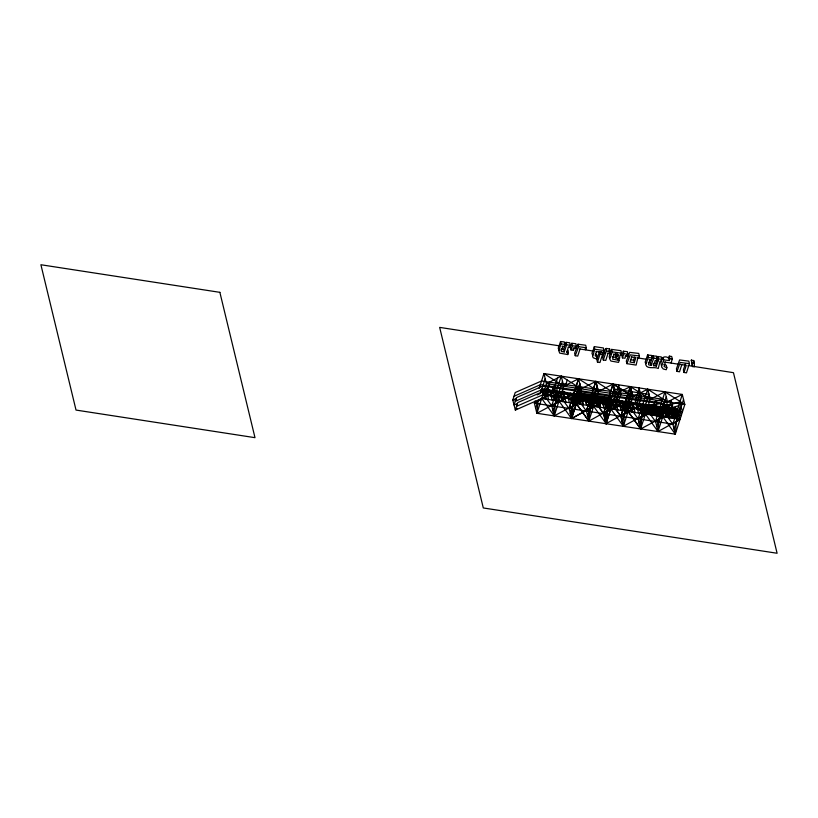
<?xml version="1.0" encoding="UTF-8"?>
<svg xmlns="http://www.w3.org/2000/svg" width="818" height="818" viewBox="0 0 818 818"><rect width="100%" height="100%" fill="white"/><g stroke="black" fill="none" stroke-linecap="round" stroke-linejoin="round"><path stroke-width="1.23" d="M586.772 405.258L585.248 399.215L554.236 415.902L556.465 391.004L576.291 403.683L588.817 421.117L610.985 408.918L608.347 398.826L620.872 416.27L623.306 426.321L647.427 413.121M576.833 395.523L573.755 393.611L571.526 418.509L601.066 402.579M573.858 393.622L571.629 418.53L593.684 406.301L591.158 396.239L586.128 398.703M598.091 400.677L591.046 396.219L588.817 421.117L598.449 391.474L595.913 381.403L581.056 388.847L571.526 418.509L559.001 401.076L556.465 391.004L541.7 398.468L515.34 410.084L512.804 400.012L515.197 392.548L541.547 380.983L662.6 399.235L654.809 401.515L652.723 408.008M574.625 396.648L576.393 403.693L588.929 421.137L591.158 396.239L569.103 408.458L571.629 418.53L581.158 388.867L578.52 378.785L563.755 386.239L554.236 415.902L541.7 398.468L534.41 403.223L536.843 413.274M608.347 398.826L606.118 423.724L615.739 394.082L613.203 384.01L598.347 391.454L595.811 381.392L615.739 394.082M535.146 400.943L534.41 403.223L556.465 391.004L568.991 408.438L591.046 396.219L593.582 406.29L606.22 423.744L608.449 398.847L603.428 401.311M615.259 399.869L616.271 403.898L608.244 398.816L610.77 408.877L623.408 426.342L625.535 401.423L628.613 403.335M539.174 388.397L543.929 373.56L682.284 394.429L684.809 404.501L675.29 434.164L662.754 416.72L642.928 404.041L640.698 428.949L677.519 409.266L680.055 419.327L672.754 424.092L534.41 403.223M676.588 418.806L676.087 416.791L680.055 419.327L657.999 431.556L660.228 406.648L663.193 408.55M535.678 408.264L538.06 400.84L536.945 413.294L675.29 434.164L677.519 409.266L541.639 388.765M577.038 398.018L576.997 397.456L576.884 398.305L579.89 398.509M576.823 397.251L576.751 396.618L576.67 397.436L576.69 396.822L577.569 396.955M610.218 397.476L610.228 396.812L610.208 397.415M610.32 397.865L610.31 398.53L610.443 397.671L580.443 393.254M611.537 402.977L611.516 403.642L611.659 402.793L581.649 398.366L581.833 399.123L577.017 398.11L577.477 399.971L576.117 394.348M545.197 378.601L540.422 393.468L537.129 394.92M548.08 388.223L550.156 381.771M562.896 346.229L561.383 350.932L561.782 351.546L564.256 351.924L566.649 344.869L570.381 345.298L569.737 347.282M564.287 346.443L564.921 344.46L564.318 341.944L560.545 341.515L558.234 348.223L559.072 350.605M564.256 351.924L563.643 349.409L566.046 342.353L569.768 342.783L570.381 345.298M554.839 386.423L557.539 378.039M568.418 347.077L566.741 352.302L568.398 352.558L567.753 354.552L559.676 353.12L558.837 350.738L560.851 344.47L561.659 343.949L564.921 344.46M567.15 352.037L567.784 350.043L568.398 352.558M574.246 347.977L573.49 350.329L570.964 349.94L572.467 345.789L576.465 346.229L575.821 348.223L575.412 346.546M552.968 410.871L562.487 381.208M565.729 384.777L567.252 380.033M580.044 348.877L577.723 356.086L575.238 355.707L578.653 346.72L586.281 347.752L585.647 349.736L585.238 348.059M569.103 408.458L578.623 378.795M576.67 388.887L577.426 386.536M570.258 413.479L579.788 383.816M570.361 413.489L579.89 383.826M577.252 394.47L576.608 396.474L581.373 397.211L582.017 395.206L577.252 394.47L577.723 396.393L577.079 398.386M575.862 393.274L580.627 394.01L581.261 392.006L580.8 390.094L577.232 389.542M596.486 351.413L595.187 355.789L597.13 356.996L596.496 358.979L593.336 357.824L592.59 356.576L594.778 349.296L603.991 350.482L603.357 352.466M581.833 399.123L582.477 397.119L582.017 395.206M599.441 351.566L596.864 359.603L597.467 362.118L599.952 362.507L602.529 354.46L601.925 351.944L599.441 351.566L600.044 354.082L597.467 362.118M608.449 398.847L586.291 411.045L595.811 381.392L586.394 411.065L588.929 421.137M608.091 353.202L605.78 360.411L603.295 360.032L606.312 351.157L610.228 351.443L609.584 353.427L609.185 351.75M587.559 416.086L597.079 386.423L587.661 416.096M608.981 350.912L609.615 348.928L606.302 348.417L605.371 349.143L602.682 357.517L603.295 360.032M614.001 354.112L612.61 359.184L619.195 360.39L618.551 362.384L610.913 361.065L609.799 359.092L612.304 351.904L621.527 353.182L620.893 355.176L620.484 353.499M615.882 357.987L616.496 356.075L615.893 353.56L615.279 355.472L615.882 357.987L619.563 358.56L619.962 355.032L622.498 355.574M616.496 356.075L617.927 356.3L618.408 354.787L613.674 354.214M617.948 359.869L618.582 357.875L619.195 360.39M675.29 434.164L672.856 424.113L682.284 394.429L667.519 401.894L647.692 389.215L632.825 396.658L612.999 383.979L603.48 413.642L606.015 423.714L628.173 411.505L625.637 401.433L610.77 408.877M613.203 384.01L603.582 413.663L591.046 396.219M625.729 355.922L624.983 358.264L622.447 357.875L623.95 353.734L627.948 354.174L627.314 356.157L626.905 354.491M614.471 389.051L604.85 418.693L614.267 389.02L648.889 394.358L639.328 423.898M618.705 385.554L614.747 397.855L615.606 401.413L619.563 389.102M637.876 357.793L636.107 365.084L626.925 363.673L630.238 354.879L639.349 355.932L638.705 357.916M619.911 390.554L615.954 402.865L616.823 406.423L620.77 394.112M631.721 356.842L630.044 362.067L634.257 362.711L635.934 357.497L631.322 356.934M634.257 362.711L633.653 360.196L634.656 357.067M586.394 411.065L573.755 393.611L536.945 413.294L546.465 383.632L561.23 376.168L563.755 386.239L543.929 373.56L546.465 383.632L684.809 404.501L664.983 391.822L650.228 399.286L630.3 386.587L620.77 416.25L608.244 398.816L606.015 423.714L615.535 394.051L630.402 386.607L632.928 396.679L623.306 426.321M620.872 416.27L630.402 386.607M622.038 421.29L631.557 391.628M622.14 421.301L631.67 391.638M639.226 388.662L635.279 400.973L636.138 404.532L640.085 392.221M650.003 359.664L648.5 364.327L648.93 364.981L651.067 365.309L653.786 358.151L657.11 358.673L656.476 360.656M640.433 393.652L636.486 405.963L637.345 409.521L641.292 397.211M651.067 365.309L650.463 362.793L652.784 355.902L656.506 356.157L657.11 358.673M653.551 365.687L655.228 360.472L658.081 360.912L656.404 366.127L653.551 365.687L653.153 364.01M656.404 366.127L655.801 363.611L657.14 359.439M661.813 359.388L658.51 358.887L657.467 360.81L656.854 358.294L657.498 356.628L661.21 356.883L661.813 359.388L661.179 361.382L660.054 361.208L658.255 368.499C654.993 366.382 646.977 369.644 645.77 364.716L648.153 357.609L652.018 357.885L651.414 355.37L647.549 355.094L645.157 362.2L645.729 363.683M645.361 414.102L638.071 418.857L647.692 389.215L650.228 399.286L640.596 428.929L628.071 411.495L625.535 401.423L638.173 418.877L640.596 428.929L642.825 404.031L645.463 414.113L657.999 431.556L667.519 401.894L664.983 391.822L655.463 421.485L649.891 413.734M665.402 362.037L664.114 366.505L666.875 367.742L666.23 369.736L663.255 368.99L661.517 366.842L663.674 359.879L669.318 360.554L669.932 358.642L669.318 356.127L671.711 356.495L672.324 359.01L671.067 362.906M658.592 409.93L652.416 408.969L662.468 409.092M669.318 360.554L668.705 358.039L669.318 356.127M656.731 426.515L666.251 396.853M681.844 364.572L679.533 371.781L677.028 371.403L680.198 362.456L689.421 363.652L688.776 365.636M670.054 404.327L662.263 406.577L663.459 402.855L671.241 400.615L668.868 408.029L665.944 408.888M663.541 410.687L669.727 411.638L666.558 409.961M685.3 363.949L683.367 369.961L683.981 372.466L686.466 372.855L688.316 367.088L688.02 365.523L733.46 372.681L777.1 553.254L483.295 507.958L439.655 327.384L559.451 345.85M670.136 412.988L672.519 405.575L671.241 400.615M683.981 372.466L686.292 365.257L680.504 364.521M674.022 429.123L683.541 399.47M611.353 402.027L611.373 402.732M576.465 346.229L575.852 343.724L571.854 343.284L570.35 347.425L570.964 349.94M627.948 354.174L627.345 351.658L623.347 351.219L621.844 355.36L622.447 357.875M668.705 358.039C662.703 353.989 659.952 360.861 661.343 365.401M603.991 350.482L603.387 347.967L594.471 346.648L591.946 353.304L592.723 355.309M621.527 353.182L620.923 350.666L611.7 349.398L609.195 356.576L609.533 358.018M517.18 408.376L515.35 410.033L517.733 402.62L544.082 391.045L682.427 411.914L679.901 401.842M586.281 347.752L585.678 345.237L578.05 344.214L574.635 353.192L575.238 355.707M576.393 403.693L568.991 408.438L578.52 378.785L598.449 391.474M586.291 411.045L593.684 406.301L581.69 398.683L583.203 404.726M638.275 418.888L640.698 428.949L628.173 411.505L620.77 416.25L642.928 404.041L649.195 412.763L660.228 406.648L672.754 424.092M573.755 393.611L551.7 405.83L540.565 390.329M625.637 401.433L603.48 413.642L610.985 408.918L598.98 401.29L600.504 407.333M648.091 413.376L638.173 418.877L645.463 414.113L629.502 403.959M677.519 409.266L655.463 421.485L662.754 416.72L661.486 411.689L678.787 414.297M628.071 411.495L637.028 407.027M637.907 406.515L642.928 404.041M514.001 396.28L540.35 384.726L574.952 389.9M512.804 400.012L516.097 398.56L516.608 400.575M515.268 401.311L541.618 389.767L580.023 395.513M517.365 403.601L514.072 405.043L516.465 397.589L542.804 386.055L672.519 405.575M516.536 406.352L542.876 394.797M652.416 408.969L660.208 406.699L677.519 409.368L673.623 410.503L667.437 409.552M679.911 401.904L672.12 404.184L670.924 407.916L678.705 405.656M663.991 409.45L663.02 409.736A2.536 1.299 17.8 0 1 658.787 409.112A2.536 1.299 17.8 0 1 660.371 407.333A2.536 1.299 17.8 0 1 662.979 409.767L655.596 408.591M669.727 411.638L671.67 411.076L666.731 410.309M653.613 405.247L661.404 402.988L578.653 390.462M646.312 404.47C639.206 409.256 658.633 408.223 646.312 404.47L647.651 409.603M512.814 399.971L516.587 399.777M667.488 409.164L677.529 409.317M582.385 395.871L679.973 410.585M543.898 393.949L646.506 409.429M648.807 409.777L660.341 411.515M542.896 394.757L681.241 415.626L678.705 405.554M541.7 398.468L680.055 419.327M691.343 360.196L693.715 360.554L694.318 363.069L694.339 366.822L692.621 366.566L691.343 360.196L692.621 366.566M669.932 358.642L672.324 359.01M691.956 362.701L694.318 363.069M561.966 346.249L564.492 346.638M568.275 347.221L570.8 347.609M573.316 347.998L577.099 348.58M579.625 348.969L593.49 351.106M596.015 351.495L604.839 352.855M607.365 353.243L611.148 353.826M625.013 355.963L628.797 356.546M637.631 357.906L646.455 359.266M648.981 359.654L651.496 360.043M664.104 361.996L677.979 364.133M600.044 354.082L602.529 354.46M561.179 349.03L563.643 349.409M616.199 357.507L612.242 356.852M630.494 359.716L633.653 360.196M648.326 362.466L650.463 362.793M653.899 363.325L655.801 363.611M576.506 391.28L581.261 392.006M576.588 391.546L580.156 392.098M576.608 393.069L610.433 398.346M659.236 406.975L676.547 409.644M663.204 408.029L675.566 409.93M657.283 407.548L660.995 408.121M663.47 408.499L674.594 410.217M656.312 407.834L662.498 408.785M655.341 408.121L662.754 409.266M667.703 410.022L671.414 410.595M577.723 396.393L582.477 397.119M581.455 397.558L588.929 398.703M591.414 399.092L610.085 401.975M653.388 408.693L660.811 409.828M663.275 410.217L670.699 411.362M581.557 397.977L611.373 402.344M578.766 397.926L579.778 398.08M580.933 398.663L611.639 403.397L612.068 405.186M595.248 354.163L596.526 354.48L597.13 356.996M660.208 406.699L664.441 408.877M663.787 364.48L666.261 365.227L666.875 367.742M666.169 410.452C667.263 410.196 677.1 419.859 677.611 414.143C676.711 412.446 671.609 411.29 672.304 414.143C674.144 422.221 660.402 409.757 672.161 414.235L670.596 408.223M613.101 384L632.928 396.679M618.152 405.155L628.173 411.505M581.056 388.847L561.23 376.168L551.7 405.83L559.001 401.076L541.148 389.665M591.158 396.239L603.684 413.673L606.22 423.744M674.063 408.744L675.075 412.773M675.32 413.775L675.832 415.789M672.376 415.268L673.132 418.284M667.14 407.701L669.676 417.763M663.684 407.18L666.22 417.241M661.241 410.677L660.228 406.648L648.418 412.62C637.11 407.027 658.061 409.91 648.449 412.589L647.907 410.605M656.762 406.127L659.298 416.198M653.306 405.605L655.842 415.677M647.59 389.194L650.126 399.266M649.85 405.084L652.386 415.155M639.369 403.509L642.007 413.591M635.913 402.988L638.541 413.07M630.3 386.587L632.825 396.658M632.447 402.466L635.085 412.548M629.093 401.955L631.629 412.027M622.181 400.912L624.707 410.984M622.079 400.902L624.604 410.973M618.715 400.391L621.251 410.462M618.612 400.38L621.148 410.442M612.999 383.979L615.637 394.071M616.527 404.91L617.794 409.941M615.156 399.859L617.692 409.92M611.803 399.348L614.338 409.419M611.7 399.337L614.236 409.399M609.635 395.135L612.171 405.207M604.88 398.305L607.518 408.397M602.293 400.82L601.527 397.804L602.191 400.81M602.539 401.832L604.062 407.865M602.437 401.812L603.96 407.855M598.07 397.282L598.827 400.299M599.083 401.311L600.606 407.344M597.968 397.262L598.725 400.288M594.614 396.761L597.14 406.822M594.512 396.74L597.038 406.812M587.692 395.718L590.228 405.779M587.59 395.697L590.126 405.769M584.236 395.196L584.993 398.213M584.134 395.176L584.89 398.192M585.146 399.204L586.67 405.247M581.792 398.693L583.306 404.736M578.582 399.184L579.85 404.215M578.479 399.164L579.747 404.204M575.023 398.642L576.291 403.683M570.299 393.09L572.835 403.162M566.843 392.568L569.369 402.64M563.377 392.047L565.913 402.119M559.921 391.525L562.457 401.597M553.009 390.483L555.534 400.554M549.543 389.961L552.078 400.033M546.087 389.44L548.622 399.511M542.631 388.918L545.166 398.99M689.421 363.652L688.807 361.137L679.594 359.951L676.425 368.887L677.028 371.403M663.071 357.364L663.674 359.879M657.897 356.372L658.51 358.887M657.498 356.628L658.101 359.143M657.682 359.235L658.081 360.912M653.183 355.646L653.786 358.151M652.784 355.902L653.388 358.417M647.938 354.838L648.541 357.343M647.549 355.094L648.153 357.609M655.566 421.495L657.999 431.556M639.349 355.932L638.735 353.417L629.635 352.364L626.322 361.157L626.925 363.673M639.042 387.906L641.476 397.967M623.347 351.219L623.95 353.734M617.314 353.785L617.927 356.3M611.7 349.398L612.304 351.904M618.52 384.818L620.954 394.869M609.615 348.928L610.228 351.443M606.005 348.448L606.608 350.963M620.974 416.28L623.408 426.342M594.175 346.781L594.778 349.296M578.05 344.214L578.653 346.72M571.854 343.284L572.467 345.789M573.091 348.652L573.49 350.329M580.34 392.865L580.627 394.01M566.046 342.353L566.649 344.869M567.355 352.875L567.753 354.552M575.054 389.92L575.402 391.362M560.545 341.515L561.148 344.03M560.995 349.675L561.404 351.341M551.802 405.851L554.236 415.902M693.715 360.554L693.725 363.059M563.939 391.341A1.36 0.695 17.8 0 1 564.42 392.599A1.36 0.695 17.8 0 1 562.283 391.965A1.36 0.695 17.8 0 1 563.265 391.137M574.706 396.791A1.176 0.603 17.8 0 1 574.717 397.783A1.176 0.603 17.8 0 1 572.978 397.139A1.176 0.603 17.8 0 1 573.858 396.485M650.842 406.137A2.986 1.524 17.8 0 1 655.412 407.18A2.986 1.524 17.8 0 1 654.267 409.337A2.986 1.524 17.8 0 1 650.29 407.19M660.76 411.505A2.986 1.524 17.8 0 1 657.6 408.744A2.986 1.524 17.8 0 1 662.283 409.123A2.986 1.524 17.8 0 1 661.486 411.566M644.666 405.155C648.776 413.192 653.95 402.159 644.666 405.155M645.279 409.89C649.38 417.926 654.564 406.894 645.279 409.89M650.729 405.483C654.84 413.519 660.014 402.476 650.729 405.483M651.649 411.485C655.75 419.522 660.934 408.489 651.649 411.485M657.948 407.701C662.048 415.738 667.232 404.705 657.948 407.701M658.306 411.403C662.406 419.44 667.59 408.397 658.306 411.403M663.245 406.914C667.355 414.951 672.529 403.918 663.245 406.914M670.975 408.08C675.075 416.117 680.259 405.084 670.975 408.08M672.191 413.11C676.292 421.147 681.476 410.104 672.191 413.11M630.484 387.343L626.537 399.654L627.396 403.213L631.343 390.902L630.484 387.343M631.782 392.343L627.825 404.654L628.684 408.213L632.641 395.902L631.782 392.343M650.821 405.299C653.592 413.417 660.975 403.141 650.821 405.299M651.741 411.311C654.512 419.419 661.895 409.153 651.741 411.311M658.04 407.528C660.811 415.636 668.194 405.37 658.04 407.528M658.398 411.229C661.169 419.337 668.551 409.061 658.398 411.229M663.347 406.74C666.118 414.849 673.5 404.583 663.347 406.74M667.478 413.683C670.249 421.791 677.631 411.515 667.478 413.683M671.067 407.906C673.838 416.014 681.22 405.738 671.067 407.906M219.868 292.333L40.9 264.746L76.023 410.074L254.991 437.671L219.868 292.333M547.569 393.172A3.446 0.879 -81.2 0 0 547.661 387.865A3.446 0.879 -81.2 0 0 546.097 392.742A3.446 0.879 -81.2 0 0 547.569 393.172M554.359 391.178A3.354 0.859 -81.2 0 0 554.451 386.014A3.354 0.859 -81.2 0 0 552.927 390.759A3.354 0.859 -81.2 0 0 554.359 391.178M554.389 391.28A3.528 0.9 -81.2 0 0 554.481 385.83A3.528 0.9 -81.2 0 0 552.876 390.84A3.528 0.9 -81.2 0 0 554.389 391.28M547.61 393.325A3.712 0.951 -81.2 0 0 547.702 387.599A3.712 0.951 -81.2 0 0 546.015 392.865A3.712 0.951 -81.2 0 0 547.61 393.325M564.768 384.757A1.36 0.695 17.8 0 0 567.017 385.104A1.36 0.695 17.8 0 0 565.616 383.795A1.36 0.695 17.8 0 0 564.768 384.757M575.862 388.785A1.176 0.603 17.8 0 0 577.815 389.082A1.176 0.603 17.8 0 0 576.598 387.957A1.176 0.603 17.8 0 0 575.862 388.785M644.809 407.753A2.986 1.524 17.8 0 0 649.748 408.509A2.986 1.524 17.8 0 0 646.68 405.646A2.986 1.524 17.8 0 0 644.809 407.753M645.504 406.566A2.536 1.299 17.8 0 0 649.707 407.221A2.536 1.299 17.8 0 0 647.099 404.787A2.536 1.299 17.8 0 0 645.504 406.566M651.568 406.894A2.536 1.299 17.8 0 0 655.77 407.538A2.536 1.299 17.8 0 0 653.163 405.104A2.536 1.299 17.8 0 0 651.568 406.894M645.412 412.487A2.986 1.524 17.8 0 0 650.361 413.243A2.986 1.524 17.8 0 0 647.283 410.38A2.986 1.524 17.8 0 0 645.412 412.487M659.144 412.814A2.536 1.299 17.8 0 0 663.337 413.458A2.536 1.299 17.8 0 0 660.729 411.025A2.536 1.299 17.8 0 0 659.144 412.814M652.488 412.896A2.536 1.299 17.8 0 0 656.68 413.55A2.536 1.299 17.8 0 0 654.073 411.117A2.536 1.299 17.8 0 0 652.488 412.896M651.782 414.082A2.986 1.524 17.8 0 0 656.731 414.838A2.986 1.524 17.8 0 0 653.654 411.975A2.986 1.524 17.8 0 0 651.782 414.082M658.439 414A2.986 1.524 17.8 0 0 663.388 414.757A2.986 1.524 17.8 0 0 660.31 411.883A2.986 1.524 17.8 0 0 658.439 414M646.118 411.301A2.536 1.299 17.8 0 0 650.31 411.955A2.536 1.299 17.8 0 0 647.703 409.521A2.536 1.299 17.8 0 0 646.118 411.301M663.388 409.511A2.986 1.524 17.8 0 0 668.337 410.268A2.986 1.524 17.8 0 0 665.259 407.405A2.986 1.524 17.8 0 0 663.388 409.511M664.083 408.325A2.536 1.299 17.8 0 0 668.286 408.98A2.536 1.299 17.8 0 0 665.678 406.546A2.536 1.299 17.8 0 0 664.083 408.325M667.519 416.454A2.986 1.524 17.8 0 0 672.468 417.211A2.986 1.524 17.8 0 0 669.4 414.348A2.986 1.524 17.8 0 0 667.519 416.454M668.224 415.268A2.536 1.299 17.8 0 0 672.427 415.922A2.536 1.299 17.8 0 0 669.809 413.479A2.536 1.299 17.8 0 0 668.224 415.268M672.324 415.708A2.986 1.524 17.8 0 0 677.273 416.464A2.986 1.524 17.8 0 0 674.196 413.591A2.986 1.524 17.8 0 0 672.324 415.708M673.03 414.521A2.536 1.299 17.8 0 0 677.222 415.166A2.536 1.299 17.8 0 0 674.615 412.732A2.536 1.299 17.8 0 0 673.03 414.521M671.813 409.491A2.536 1.299 17.8 0 0 676.005 410.145A2.536 1.299 17.8 0 0 673.398 407.712A2.536 1.299 17.8 0 0 671.813 409.491M671.108 410.677A2.986 1.524 17.8 0 0 676.057 411.434A2.986 1.524 17.8 0 0 672.979 408.571A2.986 1.524 17.8 0 0 671.108 410.677"/></g></svg>
